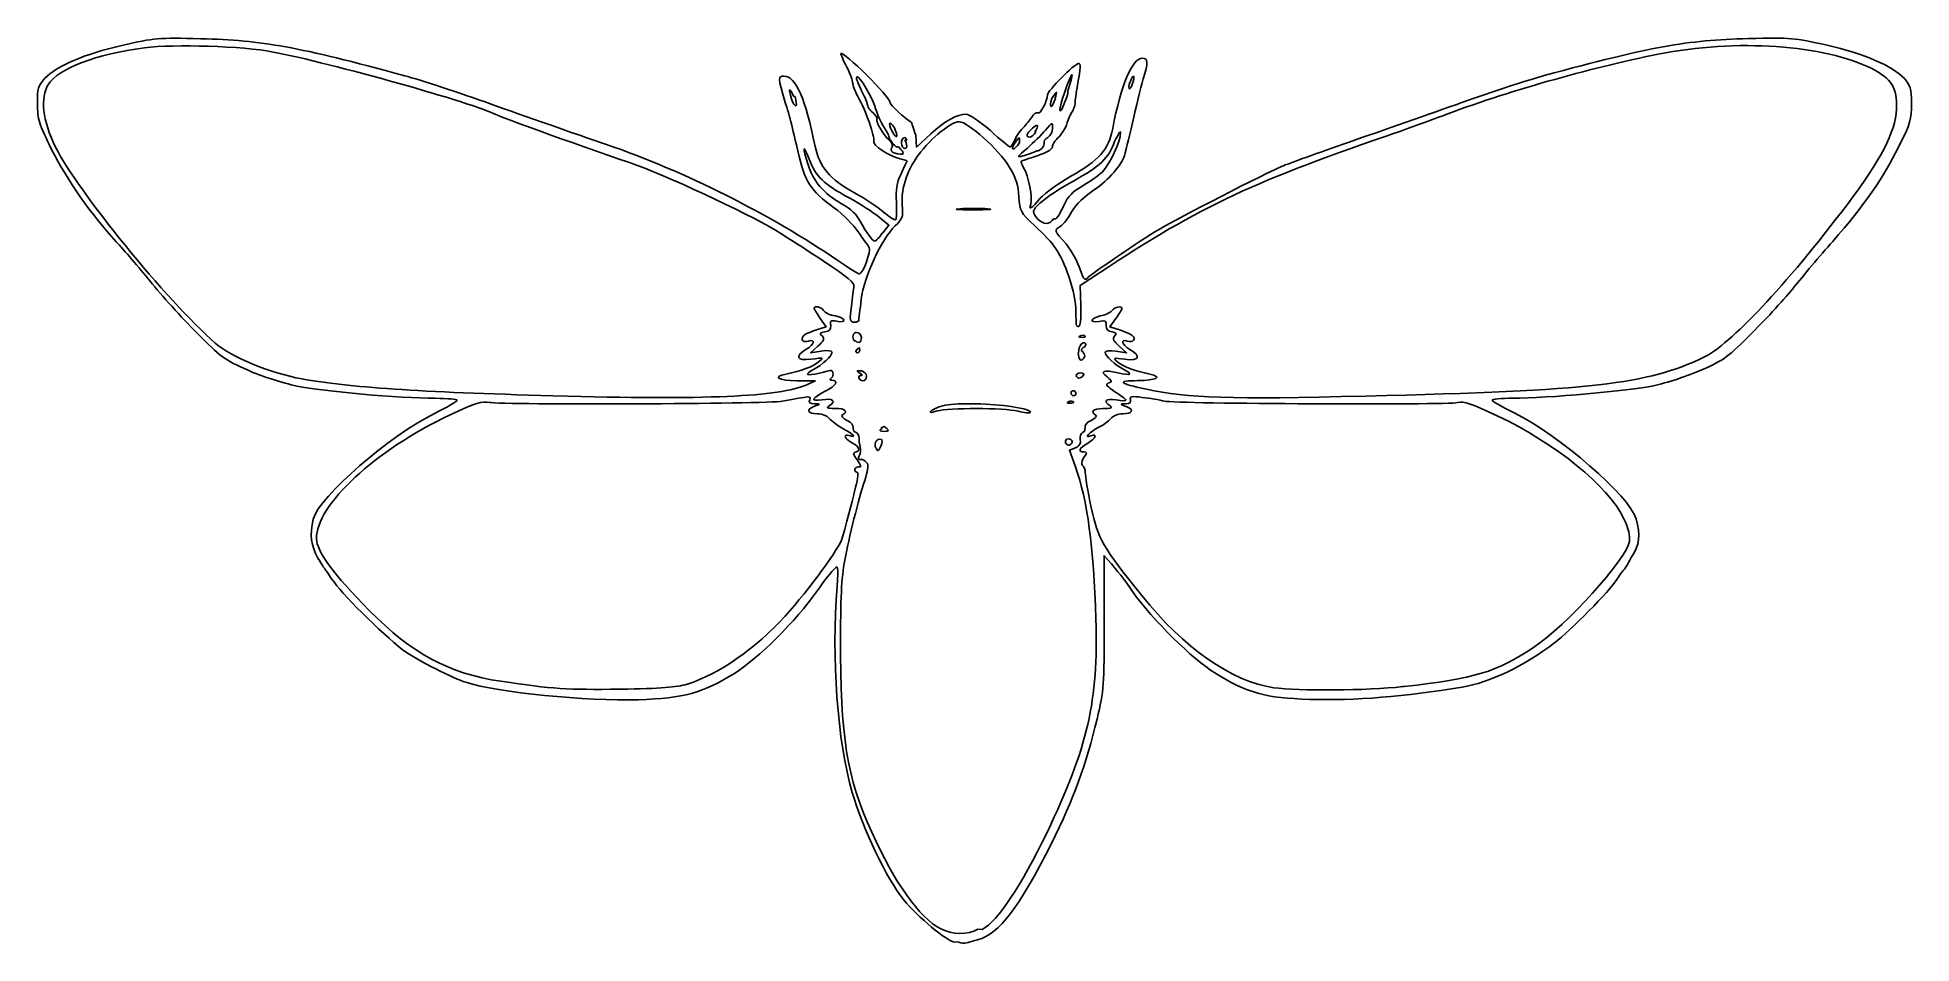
# Model space of a CAD drawing. Extents: x 0 to 4.44, y 0 to 2.15.
import ezdxf

# ---------------------------------------------------------------- set-up
doc = ezdxf.new("R2010")
doc.units = 0
doc.layers.add('Layer_1', color=7, linetype='CONTINUOUS')

msp = doc.modelspace()

# ---------------------------------------------------------------- linework, layer by layer
at = {"layer": 'Layer_1', "color": 7}
for points in [[(2.599852, 2.049175)], [(2.032186, 1.933011)], [(2.187156, 1.741083)], [(1.942441, 1.40598)], [(2.463137, 1.34597)], [(2.451118, 1.303933)]]:
    msp.add_lwpolyline(points, close=True, dxfattribs=at)
for points in [[(1.796967, 2.007081), (1.793877, 2.007081)], [(2.413842, 2.002545), (2.412765, 2.002545)], [(2.444145, 2.017456), (2.443068, 2.017569)], [(2.082784, 1.915352), (2.084513, 1.887572), (2.118246, 1.91847)], [(2.36795, 1.922523), (2.365115, 1.922523)], [(2.042079, 1.888077), (2.036126, 1.887651)], [(2.057216, 1.903687), (2.061638, 1.903525)], [(2.32903, 1.904152), (2.329228, 1.903871)], [(2.370331, 1.878694), (2.373165, 1.878864)], [(2.00469, 1.683755), (2.018863, 1.702464), (1.996186, 1.721456)], [(2.409449, 1.717318), (2.415402, 1.717062)], [(2.003216, 1.683585), (2.00469, 1.683755)], [(2.495594, 1.574296), (2.472917, 1.559555), (2.474164, 1.512075)], [(1.847424, 1.454007), (1.870101, 1.461377), (1.855928, 1.48122)], [(2.557361, 1.481107), (2.543187, 1.461264), (2.565865, 1.453894)], [(1.939635, 1.428374), (1.9368, 1.42809)], [(2.473257, 1.439806), (2.47303, 1.439996)], [(1.850258, 1.415173), (1.83325, 1.399582), (1.858762, 1.403551)], [(2.468013, 1.400027), (2.468806, 1.399744)], [(2.557361, 1.403437), (2.582872, 1.399469), (2.565865, 1.415059)], [(1.824463, 1.323971), (1.844305, 1.333042), (1.800652, 1.333535)], [(1.948054, 1.339734), (1.948791, 1.340018)], [(2.122101, 1.264792), (2.124085, 1.264531)], [(2.445676, 1.28362), (2.445449, 1.283807)], [(2.003046, 1.220651), (2.000211, 1.220651)], [(1.988674, 1.174786), (1.987058, 1.174503)], [(2.438107, 1.186692), (2.438334, 1.186408)], [(2.461578, 1.129395), (2.447405, 1.168825), (2.461578, 1.174494)], [(2.546646, 0.899443), (2.529638, 0.918719), (2.529723, 0.761226)], [(1.540743, 0.614348), (1.541792, 0.614584)], [(3.237449, 0.608384), (3.241134, 0.608631)], [(2.179361, 0.00346), (2.175846, 0.002365)], [(2.230299, 0.033428), (2.240476, 0.032781)]]:
    msp.add_lwpolyline(points, dxfattribs=at)
for points in [[(0.200409, 2.12846), (0.278362, 2.146318), (0.285732, 2.146885), (0.386929, 2.144334)], [(0.386929, 2.144334), (0.534614, 2.140366), (0.616252, 2.125626), (0.871172, 2.056545)], [(3.573099, 2.056829), (3.828217, 2.126051), (3.909657, 2.140763), (4.057342, 2.144589)], [(4.350472, 2.073394), (4.237937, 2.130229), (4.027068, 2.144459), (3.843694, 2.107552)], [(4.057342, 2.144589), (4.158822, 2.147189), (4.165909, 2.146684), (4.243861, 2.128715)], [(0.017008, 2.049657), (0.046205, 2.080073), (0.111118, 2.108051), (0.200409, 2.12846)], [(0.253786, 2.122714), (0.1404, 2.107974), (0.049124, 2.073307), (0.02588, 2.036314)], [(0.558879, 2.112793), (0.485745, 2.126966), (0.324737, 2.131785), (0.253786, 2.122714)], [(1.087115, 1.964513), (1.038076, 1.990592), (0.692022, 2.087536), (0.558879, 2.112793)], [(1.905052, 2.109071), (1.910721, 2.116725), (2.022406, 2.006797), (2.022406, 1.991802)], [(1.919225, 2.077125), (1.910721, 2.093282), (1.905052, 2.107626), (1.905052, 2.109071)], [(2.549934, 1.931254), (2.569776, 2.035796), (2.596139, 2.097959), (2.620233, 2.097959)], [(2.620233, 2.097959), (2.634406, 2.097959), (2.634406, 2.087471), (2.621991, 2.048948)], [(3.843694, 2.107552), (3.67645, 2.073905), (3.483468, 2.018771), (3.33017, 1.961001)], [(4.243861, 2.128715), (4.333153, 2.108306), (4.39835, 2.080186), (4.427263, 2.050026)], [(0, 1.989874), (0, 2.027178), (0.001219, 2.032507), (0.017008, 2.049657)], [(0.871172, 2.056545), (0.907455, 2.046624), (0.999581, 2.016407), (1.075833, 1.989251)], [(1.772957, 1.993389), (1.75595, 2.052152), (1.75595, 2.055667), (1.77035, 2.055667)], [(1.77035, 2.055667), (1.798696, 2.055667), (1.82194, 2.0011), (1.84405, 1.888961)], [(1.933398, 2.039141), (1.933398, 2.043959), (1.927729, 2.060967), (1.919225, 2.077125)], [(1.942299, 2.051069), (1.942214, 2.0471), (1.947968, 2.034061), (1.953638, 2.022297)], [(1.985102, 1.98641), (1.970929, 2.021532), (1.942866, 2.065979), (1.942299, 2.051069)], [(2.395191, 2.010993), (2.395191, 2.020347), (2.459254, 2.085289), (2.468891, 2.085657)], [(2.443068, 2.017569), (2.457241, 2.064454), (2.457241, 2.074999), (2.44131, 2.032876)], [(2.468891, 2.085657), (2.474561, 2.085907), (2.474561, 2.075736), (2.466312, 2.03486)], [(2.594183, 2.049175), (2.592425, 2.044356), (2.588513, 2.036136), (2.588513, 2.031317)], [(2.599852, 2.049175), (2.599852, 2.057112), (2.5992, 2.057112), (2.594183, 2.049175)], [(2.594183, 2.031317), (2.595912, 2.036136), (2.599852, 2.044356), (2.599852, 2.049175)], [(2.621991, 2.048948), (2.616321, 2.027972), (2.604983, 1.981002), (2.596479, 1.944577)], [(3.377509, 1.992737), (3.448375, 2.018249), (3.536532, 2.046936), (3.573099, 2.056829)], [(4.408583, 1.977498), (4.41034, 2.028749), (4.397244, 2.048846), (4.350472, 2.073394)], [(4.427263, 2.050026), (4.441436, 2.032734), (4.444271, 2.027348), (4.444271, 1.990753)], [(0.02588, 2.036314), (0.006038, 2.00434), (0.011707, 1.950992), (0.042888, 1.887382)], [(1.793877, 2.007081), (1.782539, 2.030892), (1.779704, 2.026923), (1.788208, 2.001695)], [(1.788208, 2.001695), (1.790816, 1.990923), (1.796712, 1.983837), (1.799546, 1.985537)], [(1.799546, 1.985537), (1.800765, 1.987241), (1.799235, 1.996876), (1.796967, 2.007081)], [(1.944737, 2.008583), (1.939068, 2.020489), (1.933398, 2.034378), (1.933398, 2.039141)], [(1.983288, 1.902596), (1.985868, 1.911383), (1.96628, 1.971393), (1.944737, 2.008583)], [(1.953638, 2.022297), (1.959307, 2.010392), (1.967811, 1.995935), (1.967811, 1.989954)], [(2.372513, 1.968501), (2.378183, 1.964533), (2.395191, 1.995997), (2.395191, 2.010993)], [(2.411008, 2.010482), (2.405339, 2.004246), (2.402504, 1.995459), (2.402504, 1.990923)], [(2.402504, 1.990923), (2.402504, 1.977317), (2.405112, 1.982136), (2.413842, 2.002545)], [(2.412765, 2.002545), (2.418435, 2.020404), (2.418435, 2.02097), (2.411008, 2.010482)], [(2.44131, 2.032876), (2.424302, 1.983667), (2.421468, 1.970485), (2.427137, 1.974)], [(2.427137, 1.974), (2.428866, 1.975744), (2.438476, 1.99526), (2.444145, 2.017456)], [(2.466312, 2.03486), (2.463704, 2.015018), (2.460642, 1.996706), (2.460642, 1.994013)], [(2.588513, 2.031317), (2.588513, 2.02338), (2.589165, 2.02338), (2.594183, 2.031317)], [(0.034299, 1.880485), (0.002835, 1.943641), (0, 1.952117), (0, 1.989874)], [(1.075833, 1.989251), (1.152085, 1.962038), (1.275109, 1.919037), (1.349376, 1.893581)], [(1.403773, 1.850617), (1.262608, 1.899373), (1.098822, 1.958333), (1.087115, 1.964513)], [(1.803005, 1.878643), (1.794501, 1.914785), (1.783162, 1.966404), (1.772957, 1.993389)], [(1.967811, 1.989954), (1.967811, 1.984001), (1.97348, 1.974363), (1.981984, 1.96841)], [(1.981984, 1.96841), (1.987654, 1.962741), (1.993323, 1.955371), (1.990488, 1.95282)], [(2.00778, 1.93414), (2.00211, 1.942927), (1.990772, 1.966455), (1.985102, 1.98641)], [(2.022406, 1.991802), (2.022406, 1.986983), (2.055855, 1.956652), (2.071446, 1.946901)], [(2.118246, 1.91847), (2.152545, 1.949764), (2.180891, 1.965553), (2.202718, 1.965553)], [(2.202718, 1.965553), (2.208387, 1.965553), (2.23475, 1.947978), (2.259694, 1.926463)], [(2.338498, 1.934202), (2.344167, 1.939871), (2.352671, 1.950926), (2.35834, 1.958013)], [(2.35834, 1.958013), (2.36092, 1.965667), (2.369679, 1.969918), (2.372513, 1.968501)], [(2.454973, 1.973604), (2.449304, 1.9651), (2.443635, 1.95121), (2.4408, 1.942593)], [(2.460642, 1.994013), (2.461833, 1.991178), (2.459424, 1.982107), (2.454973, 1.973604)], [(3.110768, 1.899421), (3.186454, 1.9255), (3.306359, 1.967339), (3.377509, 1.992737)], [(3.33017, 1.961001), (3.290485, 1.945977), (3.232375, 1.924944), (3.200627, 1.914201)], [(4.291512, 1.750868), (4.371732, 1.856686), (4.405748, 1.922251), (4.408583, 1.977498)], [(4.444271, 1.990753), (4.444271, 1.954328), (4.442513, 1.944095), (4.413373, 1.887374)], [(1.990488, 1.95282), (1.98788, 1.947151), (2.004661, 1.918804), (2.019402, 1.904518)], [(2.019118, 1.912313), (2.019118, 1.915431), (2.013449, 1.925352), (2.00778, 1.93414)], [(2.036126, 1.887651), (2.024787, 1.89814), (2.019118, 1.908911), (2.019118, 1.912313)], [(2.020847, 1.942082), (2.020535, 1.931594), (2.03502, 1.909002), (2.037855, 1.912885)], [(2.032186, 1.933011), (2.026517, 1.942366), (2.020847, 1.946618), (2.020847, 1.942082)], [(2.037855, 1.912885), (2.039046, 1.914586), (2.036636, 1.923657), (2.032186, 1.933011)], [(2.061638, 1.903525), (2.059058, 1.912029), (2.055968, 1.912313), (2.050299, 1.905104)], [(2.071446, 1.946901), (2.074054, 1.944804), (2.077115, 1.930744), (2.082784, 1.915352)], [(2.18588, 1.947505), (2.166038, 1.947505), (2.120117, 1.909747), (2.088935, 1.868305)], [(2.304652, 1.840299), (2.27914, 1.881713), (2.206573, 1.947505), (2.18588, 1.947505)], [(2.259694, 1.926463), (2.282372, 1.90492), (2.305616, 1.887374), (2.307317, 1.887374)], [(2.318655, 1.905515), (2.321235, 1.915437), (2.332828, 1.928476), (2.338498, 1.934202)], [(2.329228, 1.903871), (2.329228, 1.911525), (2.328009, 1.910958), (2.320724, 1.901601)], [(2.359446, 1.931878), (2.345272, 1.920256), (2.342438, 1.910901), (2.353776, 1.910901)], [(2.390173, 1.92762), (2.381669, 1.916848), (2.361827, 1.897799), (2.347937, 1.885214)], [(2.353776, 1.910901), (2.355534, 1.910901), (2.36228, 1.916287), (2.36795, 1.922523)], [(2.365115, 1.922523), (2.376454, 1.940381), (2.370784, 1.943783), (2.359446, 1.931878)], [(2.407181, 1.931872), (2.407181, 1.946896), (2.407124, 1.946896), (2.390173, 1.92762)], [(2.395842, 1.910329), (2.401512, 1.91373), (2.407181, 1.923084), (2.407181, 1.931872)], [(2.423792, 1.912205), (2.412454, 1.903985), (2.406784, 1.89293), (2.406784, 1.887827)], [(2.4408, 1.942593), (2.440091, 1.934089), (2.429461, 1.920482), (2.423792, 1.912205)], [(2.450721, 1.818095), (2.516768, 1.8552), (2.540296, 1.881789), (2.549934, 1.931254)], [(3.200627, 1.914201), (2.868406, 1.800305), (2.746375, 1.741457), (2.495594, 1.574296)], [(2.525386, 1.828861), (2.542394, 1.846436), (2.569323, 1.900521), (2.568472, 1.921866)], [(2.568472, 1.921866), (2.568302, 1.927535), (2.562803, 1.917897), (2.554299, 1.900606)], [(2.596479, 1.944577), (2.587975, 1.908208), (2.579471, 1.871273), (2.576636, 1.862514)], [(0.186803, 1.663096), (0.128409, 1.726026), (0.068882, 1.810867), (0.034299, 1.880485)], [(0.042888, 1.887382), (0.093061, 1.785448), (0.307928, 1.521897), (0.421597, 1.422843)], [(1.349376, 1.893581), (1.533345, 1.830567), (1.73897, 1.727585), (1.898249, 1.618422)], [(1.890028, 1.742863), (1.831918, 1.785213), (1.82058, 1.803128), (1.803005, 1.878643)], [(1.830076, 1.858455), (1.815902, 1.896184), (1.813068, 1.889352), (1.827468, 1.845699)], [(1.84405, 1.888961), (1.855389, 1.840347), (1.877499, 1.812), (1.93731, 1.779147)], [(2.04565, 1.859764), (2.020139, 1.86515), (1.979036, 1.892249), (1.983288, 1.902596)], [(2.019402, 1.904518), (2.025071, 1.899132), (2.03074, 1.890344), (2.025071, 1.885525)], [(2.025071, 1.885525), (2.023313, 1.879856), (2.025553, 1.875037), (2.03074, 1.87362)], [(2.03074, 1.87362), (2.056252, 1.8671), (2.059087, 1.870218), (2.042079, 1.888077)], [(2.088935, 1.868305), (2.060022, 1.829952), (2.046132, 1.782642), (2.051235, 1.742475)], [(2.050299, 1.905104), (2.04772, 1.899719), (2.048542, 1.893199), (2.051546, 1.888096)], [(2.051546, 1.888096), (2.06005, 1.877892), (2.06572, 1.888284), (2.057216, 1.903687)], [(2.307317, 1.887374), (2.308535, 1.887374), (2.312986, 1.895594), (2.318655, 1.905515)], [(2.320724, 1.901601), (2.309386, 1.886294), (2.309386, 1.877506), (2.320526, 1.887144)], [(2.320526, 1.887144), (2.326195, 1.891396), (2.32903, 1.89905), (2.32903, 1.904152)], [(2.347937, 1.885214), (2.322425, 1.863954), (2.322425, 1.862536), (2.336598, 1.866505)], [(2.370784, 1.866851), (2.350942, 1.860615), (2.333934, 1.854662), (2.3328, 1.853811)], [(2.336598, 1.866505), (2.347937, 1.868948), (2.36211, 1.874442), (2.370331, 1.878694)], [(2.406784, 1.887827), (2.406784, 1.881591), (2.392611, 1.874504), (2.370784, 1.866851)], [(2.373165, 1.878864), (2.384504, 1.883683), (2.387339, 1.890203), (2.387339, 1.895588)], [(2.387339, 1.895588), (2.385609, 1.900407), (2.389096, 1.906927), (2.395842, 1.910329)], [(2.554299, 1.900606), (2.540126, 1.859787), (2.520567, 1.84241), (2.45537, 1.806099)], [(2.951461, 1.841991), (2.965635, 1.847377), (3.035083, 1.873484), (3.110768, 1.899421)], [(4.413373, 1.887374), (4.377373, 1.8139), (4.333153, 1.750489), (4.257468, 1.663975)], [(1.749912, 1.690261), (1.677912, 1.733574), (1.488841, 1.821221), (1.403773, 1.850617)], [(1.827468, 1.845699), (1.838806, 1.807034), (1.864885, 1.776873), (1.907121, 1.753147)], [(1.924753, 1.767094), (1.864375, 1.799522), (1.84595, 1.817636), (1.830076, 1.858455)], [(2.037146, 1.757008), (2.035389, 1.787424), (2.036665, 1.800945), (2.048485, 1.824019)], [(2.062658, 1.854378), (2.062658, 1.855169), (2.054154, 1.857496), (2.04565, 1.859764)], [(2.048485, 1.824019), (2.054154, 1.839893), (2.062658, 1.853556), (2.062658, 1.854378)], [(2.327329, 1.769518), (2.325543, 1.79673), (2.32166, 1.813058), (2.304652, 1.840299)], [(2.3328, 1.853811), (2.331581, 1.85295), (2.334529, 1.845874), (2.338469, 1.838221)], [(2.338469, 1.838221), (2.349808, 1.820646), (2.361146, 1.764548), (2.355477, 1.752189)], [(2.47663, 1.793853), (2.490803, 1.802924), (2.514331, 1.818514), (2.525386, 1.828861)], [(2.576636, 1.862514), (2.565298, 1.838703), (2.53525, 1.804545), (2.500384, 1.78235)], [(2.64977, 1.686284), (2.688321, 1.710378), (2.868605, 1.803355), (2.951461, 1.841991)], [(1.93731, 1.779147), (1.962822, 1.765257), (1.993153, 1.744621), (2.006476, 1.732999)], [(2.45537, 1.806099), (2.400378, 1.775399), (2.362394, 1.746231), (2.362394, 1.734977)], [(2.378154, 1.766079), (2.389493, 1.778835), (2.422375, 1.802136), (2.450721, 1.818095)], [(2.435244, 1.752467), (2.443748, 1.769475), (2.455087, 1.782571), (2.47663, 1.793853)], [(2.500384, 1.78235), (2.483376, 1.770161), (2.463534, 1.752133), (2.453329, 1.734983)], [(1.946438, 1.68617), (1.935099, 1.702328), (1.910438, 1.727981), (1.890028, 1.742863)], [(1.907121, 1.753147), (1.929798, 1.740108), (1.942838, 1.727919), (1.951625, 1.710146)], [(1.996186, 1.721456), (1.982013, 1.732228), (1.951965, 1.752496), (1.924753, 1.767094)], [(2.051235, 1.742475), (2.052992, 1.722916), (2.051603, 1.71753), (2.034227, 1.700862)], [(2.035389, 1.715424), (2.037146, 1.717167), (2.037997, 1.735833), (2.037146, 1.757008)], [(2.21862, 1.738813), (2.182054, 1.738827), (2.168164, 1.739822), (2.187156, 1.741083)], [(2.187156, 1.741106), (2.204164, 1.742325), (2.235912, 1.742325), (2.253487, 1.741083)], [(2.253487, 1.741083), (2.270494, 1.73987), (2.254677, 1.738813), (2.21862, 1.738813)], [(2.36503, 1.701004), (2.330731, 1.733121), (2.329597, 1.735303), (2.327329, 1.769518)], [(2.355477, 1.752189), (2.349808, 1.736882), (2.357235, 1.741418), (2.378154, 1.766079)], [(2.362394, 1.734977), (2.362394, 1.724489), (2.379402, 1.706546), (2.392441, 1.706546)], [(2.415402, 1.717062), (2.421071, 1.722732), (2.429575, 1.738889), (2.435244, 1.752467)], [(2.453329, 1.734983), (2.444825, 1.719959), (2.433487, 1.703604), (2.424983, 1.698841)], [(3.950022, 1.388272), (4.013518, 1.418319), (4.145329, 1.558294), (4.291512, 1.750868)], [(1.863014, 1.617836), (1.820778, 1.645615), (1.770038, 1.678327), (1.749912, 1.690261)], [(1.951625, 1.710146), (1.965798, 1.684351), (1.980255, 1.663998), (1.986208, 1.664593)], [(2.034227, 1.700862), (2.001912, 1.669568), (1.959959, 1.579426), (1.953156, 1.526447)], [(2.006476, 1.732999), (2.020649, 1.721377), (2.031987, 1.71344), (2.035389, 1.715424)], [(2.445817, 1.58039), (2.425975, 1.637593), (2.412085, 1.656784), (2.36503, 1.701004)], [(2.392441, 1.706546), (2.39811, 1.706546), (2.406614, 1.711365), (2.409449, 1.717318)], [(2.424983, 1.698841), (2.410809, 1.690337), (2.410809, 1.68977), (2.439156, 1.657966)], [(0.267024, 1.56927), (0.241512, 1.60167), (0.204945, 1.643878), (0.186803, 1.663096)], [(1.97195, 1.649433), (1.97022, 1.653402), (1.957776, 1.669843), (1.946438, 1.68617)], [(1.949272, 1.586533), (1.957776, 1.586578), (1.977619, 1.641922), (1.97195, 1.649433)], [(1.986208, 1.664593), (1.987965, 1.66478), (1.997546, 1.673381), (2.003216, 1.683585)], [(2.439156, 1.657966), (2.453329, 1.640391), (2.467786, 1.613037), (2.472888, 1.597531)], [(2.492731, 1.579956), (2.504069, 1.589311), (2.593361, 1.651021), (2.64977, 1.686284)], [(4.257468, 1.663975), (4.22742, 1.629789), (4.186318, 1.581119), (4.165909, 1.555777)], [(1.936148, 1.557344), (1.937905, 1.565281), (1.921975, 1.578604), (1.863014, 1.617836)], [(1.898249, 1.618422), (1.923761, 1.601131), (1.947005, 1.586504), (1.949272, 1.586533)], [(0.377291, 1.447635), (0.342992, 1.482133), (0.293669, 1.53687), (0.267024, 1.56927)], [(1.930479, 1.509921), (1.931698, 1.530614), (1.936148, 1.55193), (1.936148, 1.557344)], [(2.462825, 1.495719), (2.462825, 1.520947), (2.457156, 1.546913), (2.445817, 1.58039)], [(2.472888, 1.597531), (2.481392, 1.570602), (2.484227, 1.569752), (2.492731, 1.579956)], [(4.165909, 1.555777), (4.146066, 1.530548), (4.100995, 1.481707), (4.066979, 1.447522)], [(1.841754, 1.504747), (1.841754, 1.512118), (1.858762, 1.508716), (1.864431, 1.499929)], [(1.953156, 1.526447), (1.951398, 1.501785), (1.947487, 1.479278), (1.947487, 1.47684)], [(2.474164, 1.512075), (2.474844, 1.47857), (2.473427, 1.463773), (2.468494, 1.46193)], [(2.548857, 1.499815), (2.554526, 1.508603), (2.571534, 1.512004), (2.571534, 1.504634)], [(1.855928, 1.48122), (1.850258, 1.492275), (1.841754, 1.50248), (1.841754, 1.504747)], [(1.864431, 1.499929), (1.867039, 1.49511), (1.878605, 1.489157), (1.892778, 1.487173)], [(1.895613, 1.474417), (1.881439, 1.477251), (1.878605, 1.475999), (1.881439, 1.464496)], [(1.892778, 1.487173), (1.904117, 1.485078), (1.91262, 1.48037), (1.91262, 1.477251)], [(1.91262, 1.477251), (1.91262, 1.47385), (1.906951, 1.472433), (1.895613, 1.474417)], [(1.936148, 1.472305), (1.927644, 1.472305), (1.924809, 1.477691), (1.930479, 1.509921)], [(1.947487, 1.47684), (1.947373, 1.474241), (1.944879, 1.472305), (1.936148, 1.472305)], [(2.468494, 1.46193), (2.462825, 1.460008), (2.462825, 1.4693), (2.462825, 1.495719)], [(2.500668, 1.477138), (2.500668, 1.48054), (2.512006, 1.485075), (2.52051, 1.487059)], [(2.517676, 1.474303), (2.506337, 1.472381), (2.500668, 1.473513), (2.500668, 1.477138)], [(2.534683, 1.464382), (2.53508, 1.475721), (2.532926, 1.477138), (2.517676, 1.474303)], [(2.52051, 1.487059), (2.531849, 1.489157), (2.543187, 1.494996), (2.548857, 1.499815)], [(2.571534, 1.504634), (2.571534, 1.502536), (2.565865, 1.491878), (2.557361, 1.481107)], [(0.497764, 1.358996), (0.444189, 1.382807), (0.434551, 1.389808), (0.377291, 1.447635)], [(0.421597, 1.422843), (0.460148, 1.389253), (0.55114, 1.351722), (0.627392, 1.337889)], [(1.828715, 1.427362), (1.814542, 1.422826), (1.808872, 1.432181), (1.817376, 1.440968)], [(1.817376, 1.440968), (1.819956, 1.444086), (1.834384, 1.450039), (1.847424, 1.454007)], [(1.823046, 1.408086), (1.842888, 1.419992), (1.845723, 1.433031), (1.828715, 1.427362)], [(1.861597, 1.438984), (1.867266, 1.432181), (1.864176, 1.427362), (1.850258, 1.415173)], [(1.867266, 1.449472), (1.855928, 1.447893), (1.853093, 1.44607), (1.861597, 1.438984)], [(1.881439, 1.464496), (1.881751, 1.455141), (1.878831, 1.450606), (1.867266, 1.449472)], [(1.9368, 1.42809), (1.931131, 1.43546), (1.934192, 1.448216), (1.942469, 1.448216)], [(1.953808, 1.436311), (1.953808, 1.424405), (1.948139, 1.42072), (1.939635, 1.428374)], [(1.942469, 1.448216), (1.948139, 1.448216), (1.953808, 1.44283), (1.953808, 1.436311)], [(2.475865, 1.436404), (2.470195, 1.436685), (2.467361, 1.438105), (2.473257, 1.439806)], [(2.468806, 1.399744), (2.468806, 1.417035), (2.480145, 1.429054), (2.485814, 1.421287)], [(2.47303, 1.439996), (2.475638, 1.441696), (2.484368, 1.441575), (2.484368, 1.439522)], [(2.484368, 1.439522), (2.486098, 1.43743), (2.48315, 1.436121), (2.475865, 1.436404)], [(2.548857, 1.449359), (2.537518, 1.450696), (2.534683, 1.455028), (2.534683, 1.464382)], [(2.554526, 1.43887), (2.560195, 1.445673), (2.557134, 1.447658), (2.548857, 1.449359)], [(2.565865, 1.415059), (2.551691, 1.427248), (2.548857, 1.432351), (2.554526, 1.43887)], [(2.565865, 1.453894), (2.580038, 1.449925), (2.591376, 1.443973), (2.595912, 1.440855)], [(2.584573, 1.427248), (2.567565, 1.432918), (2.5704, 1.419878), (2.590242, 1.407973)], [(2.595912, 1.440855), (2.60725, 1.432634), (2.597641, 1.42328), (2.584573, 1.427248)], [(4.066979, 1.447522), (4.010003, 1.390205), (4.000649, 1.383289), (3.94679, 1.359307)], [(1.834384, 1.384559), (1.800085, 1.380023), (1.794983, 1.391362), (1.823046, 1.408086)], [(1.851392, 1.377472), (1.865565, 1.388527), (1.865565, 1.388527), (1.834384, 1.384559)], [(1.884274, 1.400951), (1.884274, 1.392447), (1.861597, 1.371187), (1.840054, 1.360132)], [(1.858762, 1.403551), (1.872935, 1.406153), (1.884274, 1.405132), (1.884274, 1.400951)], [(1.944198, 1.400027), (1.941619, 1.400027), (1.938529, 1.402862), (1.942441, 1.40598)], [(1.942469, 1.40598), (1.944227, 1.409381), (1.948139, 1.411933), (1.948139, 1.411933)], [(1.949868, 1.40598), (1.949868, 1.402578), (1.948139, 1.400027), (1.944198, 1.400027)], [(1.948139, 1.411933), (1.949329, 1.411933), (1.949868, 1.409098), (1.949868, 1.40598)], [(2.482186, 1.388972), (2.476517, 1.376783), (2.468013, 1.382169), (2.468013, 1.400027)], [(2.480145, 1.411933), (2.474476, 1.407114), (2.474476, 1.405413), (2.479578, 1.400878)], [(2.479578, 1.400878), (2.482186, 1.398043), (2.485247, 1.392657), (2.482186, 1.388972)], [(2.485814, 1.421287), (2.487572, 1.419016), (2.485757, 1.414767), (2.480145, 1.411933)], [(2.531849, 1.400835), (2.531849, 1.404804), (2.543187, 1.405654), (2.557361, 1.403437)], [(2.576069, 1.360016), (2.556227, 1.371071), (2.531849, 1.392359), (2.531849, 1.400835)], [(2.578904, 1.384445), (2.550557, 1.388414), (2.550557, 1.387847), (2.561896, 1.377359)], [(2.590242, 1.407973), (2.618872, 1.390965), (2.61292, 1.379626), (2.578904, 1.384445)], [(3.15, 1.297138), (3.688328, 1.310177), (3.816028, 1.324918), (3.950022, 1.388272)], [(0.615118, 1.320983), (0.581102, 1.32807), (0.531496, 1.344227), (0.497764, 1.358996)], [(0.627392, 1.337889), (0.738227, 1.317763), (0.902636, 1.306764), (1.222951, 1.297892)], [(1.800652, 1.333535), (1.756998, 1.334031), (1.742258, 1.342606), (1.77514, 1.349125)], [(1.77514, 1.349125), (1.81114, 1.356779), (1.839203, 1.366984), (1.851392, 1.377472)], [(1.840054, 1.360132), (1.817376, 1.348227), (1.823046, 1.343691), (1.854227, 1.351628)], [(1.854227, 1.351628), (1.8684, 1.35503), (1.879739, 1.357865), (1.882573, 1.358148)], [(1.883424, 1.334621), (1.900431, 1.333929), (1.894762, 1.321865), (1.86925, 1.309392)], [(1.880844, 1.338022), (1.878236, 1.336321), (1.879058, 1.334904), (1.883424, 1.334621)], [(1.882573, 1.358148), (1.888242, 1.358202), (1.888242, 1.341424), (1.880844, 1.338022)], [(1.95018, 1.35164), (1.941676, 1.356459), (1.941676, 1.357309), (1.950888, 1.357309)], [(1.948791, 1.340018), (1.947061, 1.343419), (1.948649, 1.34597), (1.951398, 1.34597)], [(1.965061, 1.349089), (1.970731, 1.335199), (1.953723, 1.326978), (1.948054, 1.339734)], [(1.951398, 1.34597), (1.957068, 1.346036), (1.957068, 1.347674), (1.95018, 1.35164)], [(1.950888, 1.357309), (1.956557, 1.357357), (1.962227, 1.353907), (1.965061, 1.349089)], [(2.463137, 1.34597), (2.463137, 1.349372), (2.465745, 1.351923), (2.474476, 1.351923)], [(2.468806, 1.340018), (2.467049, 1.340018), (2.463137, 1.342852), (2.463137, 1.34597)], [(2.480145, 1.34597), (2.478387, 1.342569), (2.474476, 1.340018), (2.468806, 1.340018)], [(2.474476, 1.351923), (2.480145, 1.351923), (2.482979, 1.349089), (2.480145, 1.34597)], [(2.536384, 1.342441), (2.519376, 1.356615), (2.52788, 1.359733), (2.561896, 1.352363)], [(2.538113, 1.327418), (2.549452, 1.330819), (2.549452, 1.332237), (2.536384, 1.342441)], [(2.609802, 1.333705), (2.557928, 1.333492), (2.564164, 1.327185), (2.629644, 1.313296)], [(2.561896, 1.377359), (2.576069, 1.36687), (2.601865, 1.356666), (2.638148, 1.349012)], [(2.561896, 1.352363), (2.593644, 1.345276), (2.598463, 1.347827), (2.576069, 1.360016)], [(2.638148, 1.349012), (2.669896, 1.342492), (2.652321, 1.333988), (2.609802, 1.333705)], [(3.94679, 1.359307), (3.914476, 1.345134), (3.863168, 1.328041), (3.832554, 1.321663)], [(0.943257, 1.291843), (0.85765, 1.292067), (0.678501, 1.308), (0.615118, 1.320983)], [(0.995414, 1.287024), (0.995669, 1.289623), (0.972737, 1.291559), (0.943257, 1.291843)], [(1.222951, 1.297892), (1.587288, 1.287687), (1.758472, 1.29529), (1.824463, 1.323971)], [(1.831436, 1.288436), (1.834016, 1.29779), (1.833165, 1.29779), (1.766523, 1.285034)], [(1.86925, 1.309392), (1.834951, 1.290967), (1.8324, 1.28388), (1.860746, 1.288416)], [(1.860746, 1.288416), (1.886258, 1.292384), (1.894762, 1.285581), (1.877754, 1.274243)], [(2.451118, 1.303933), (2.451118, 1.307334), (2.452847, 1.309885), (2.456787, 1.309885)], [(2.456787, 1.29798), (2.454179, 1.29798), (2.451118, 1.300815), (2.451118, 1.303933)], [(2.456787, 1.309885), (2.459395, 1.309885), (2.462457, 1.307051), (2.462457, 1.303933)], [(2.462457, 1.303933), (2.462457, 1.300531), (2.460699, 1.29798), (2.456787, 1.29798)], [(2.543783, 1.273707), (2.526775, 1.284762), (2.532444, 1.291565), (2.557956, 1.28788)], [(2.555121, 1.307575), (2.535279, 1.320615), (2.532444, 1.3243), (2.538113, 1.327418)], [(2.580633, 1.287733), (2.580633, 1.289827), (2.569294, 1.298788), (2.555121, 1.307575)], [(2.620063, 1.29419), (2.594551, 1.297308), (2.589165, 1.296636), (2.591717, 1.288804)], [(2.672787, 1.285119), (2.661449, 1.287954), (2.637354, 1.292206), (2.620063, 1.29419)], [(2.629644, 1.313296), (2.729424, 1.292319), (2.827219, 1.289201), (3.15, 1.297138)], [(3.498576, 1.292155), (3.47023, 1.292132), (3.449253, 1.29006), (3.449537, 1.287619)], [(3.832554, 1.321663), (3.77331, 1.309191), (3.580838, 1.29224), (3.498576, 1.292155)], [(0.653896, 1.00577), (0.668069, 1.058778), (0.836164, 1.204309), (0.942973, 1.256835)], [(0.97835, 1.252577), (0.801468, 1.169466), (0.660501, 1.038902), (0.661606, 0.959126)], [(0.942973, 1.256835), (0.971603, 1.271008), (0.995131, 1.284615), (0.995414, 1.287024)], [(1.071609, 1.282199), (1.054602, 1.285601), (1.039861, 1.281409), (0.97835, 1.252577)], [(1.766523, 1.285034), (1.73109, 1.278514), (1.102791, 1.275963), (1.071609, 1.282199)], [(1.849521, 1.25527), (1.826844, 1.25527), (1.821175, 1.264625), (1.841017, 1.272562)], [(1.842775, 1.279081), (1.831436, 1.27941), (1.828602, 1.282199), (1.831436, 1.288436)], [(1.841017, 1.272562), (1.858025, 1.278231), (1.858025, 1.278514), (1.842775, 1.279081)], [(1.877868, 1.244215), (1.872198, 1.250168), (1.86086, 1.25527), (1.849521, 1.25527)], [(1.877754, 1.274243), (1.86925, 1.269424), (1.872085, 1.268006), (1.891928, 1.268006)], [(1.891928, 1.268006), (1.914605, 1.267836), (1.924809, 1.26092), (1.908935, 1.252416)], [(1.908935, 1.252416), (1.906328, 1.249581), (1.908198, 1.245046), (1.920274, 1.23966)], [(2.133439, 1.261957), (2.116431, 1.256571), (2.113597, 1.257138), (2.122101, 1.264792)], [(2.124085, 1.264531), (2.141093, 1.277287), (2.179928, 1.281256), (2.249376, 1.278137)], [(2.325345, 1.261413), (2.291613, 1.26935), (2.160935, 1.269633), (2.133439, 1.261957)], [(2.249376, 1.278137), (2.305786, 1.275303), (2.361345, 1.264815), (2.354542, 1.258011)], [(2.354542, 1.258011), (2.353323, 1.256433), (2.340368, 1.257969), (2.325345, 1.261413)], [(2.448283, 1.280218), (2.442614, 1.280502), (2.439779, 1.281922), (2.445676, 1.28362)], [(2.445449, 1.283807), (2.448057, 1.285507), (2.456787, 1.285388), (2.456787, 1.283336)], [(2.456787, 1.283336), (2.458545, 1.281239), (2.455568, 1.279935), (2.448283, 1.280218)], [(2.509767, 1.25188), (2.495594, 1.260667), (2.504098, 1.267471), (2.526775, 1.267471)], [(2.498428, 1.239124), (2.509767, 1.24451), (2.512602, 1.249329), (2.509767, 1.25188)], [(2.526775, 1.267471), (2.546617, 1.267618), (2.549452, 1.268811), (2.543783, 1.273707)], [(2.573631, 1.255072), (2.562293, 1.255072), (2.550954, 1.250253), (2.545285, 1.243733)], [(2.557956, 1.28788), (2.572129, 1.285785), (2.580633, 1.28561), (2.580633, 1.287733)], [(2.580378, 1.278883), (2.566205, 1.278441), (2.566205, 1.278098), (2.582135, 1.272363)], [(2.582135, 1.272363), (2.601978, 1.264993), (2.596309, 1.255072), (2.573631, 1.255072)], [(2.591717, 1.288804), (2.593474, 1.282001), (2.591263, 1.27945), (2.580378, 1.278883)], [(3.367956, 1.281718), (3.342444, 1.275765), (2.698299, 1.278883), (2.672787, 1.285119)], [(3.462916, 1.249913), (3.399987, 1.279677), (3.383263, 1.285233), (3.367956, 1.281718)], [(3.449537, 1.287619), (3.449792, 1.28502), (3.472214, 1.271462), (3.501978, 1.25743)], [(3.761178, 1.008118), (3.725745, 1.083236), (3.599887, 1.185198), (3.462916, 1.249913)], [(3.501978, 1.25743), (3.608561, 1.204904), (3.776372, 1.059374), (3.791112, 1.006366)], [(1.911033, 1.219837), (1.89686, 1.227491), (1.882687, 1.238262), (1.877868, 1.244215)], [(1.927814, 1.188656), (1.913641, 1.196593), (1.910806, 1.209066), (1.925206, 1.203396)], [(1.925206, 1.203396), (1.942214, 1.19716), (1.936545, 1.206231), (1.911033, 1.219837)], [(1.920274, 1.23966), (1.931613, 1.234841), (1.934447, 1.227754), (1.934447, 1.222936)], [(1.934447, 1.222936), (1.933228, 1.2184), (1.935184, 1.213581), (1.940117, 1.211597)], [(1.940117, 1.211597), (1.945786, 1.209678), (1.94862, 1.203376), (1.94862, 1.197424)], [(2.008715, 1.213281), (1.997376, 1.213281), (1.994542, 1.214862), (2.003046, 1.220651)], [(2.000211, 1.220651), (2.00588, 1.226037), (2.008715, 1.226037), (2.014384, 1.220651)], [(2.014384, 1.220651), (2.020054, 1.215265), (2.016992, 1.213281), (2.008715, 1.213281)], [(2.472917, 1.19377), (2.471698, 1.201707), (2.474674, 1.208793), (2.478586, 1.211061)], [(2.478586, 1.211061), (2.484255, 1.212804), (2.484255, 1.218148), (2.484255, 1.2224)], [(2.515238, 1.222757), (2.495395, 1.211985), (2.479805, 1.196111), (2.49823, 1.202631)], [(2.484255, 1.2224), (2.483065, 1.227219), (2.486863, 1.234022), (2.498428, 1.239124)], [(2.49823, 1.202631), (2.515238, 1.209151), (2.509568, 1.196111), (2.489726, 1.185056)], [(2.545285, 1.243733), (2.539616, 1.237497), (2.528277, 1.228143), (2.515238, 1.222757)], [(1.941987, 1.165129), (1.953326, 1.169097), (1.947657, 1.179302), (1.927814, 1.188656)], [(1.944595, 1.14557), (1.933257, 1.159743), (1.933257, 1.162294), (1.941987, 1.165129)], [(1.949471, 1.156888), (1.943802, 1.148951), (1.946891, 1.14555), (1.95514, 1.146967)], [(1.94862, 1.197424), (1.947912, 1.191754), (1.949357, 1.182117), (1.951228, 1.176447)], [(1.951228, 1.176447), (1.952986, 1.170211), (1.952447, 1.162274), (1.949471, 1.156888)], [(1.987058, 1.174503), (1.984479, 1.186125), (1.989666, 1.19803), (2.001231, 1.194629)], [(2.000013, 1.178188), (1.994343, 1.165432), (1.991509, 1.165148), (1.988674, 1.174786)], [(2.001231, 1.194629), (2.003839, 1.193294), (2.003839, 1.187259), (2.000013, 1.178188)], [(2.438334, 1.186408), (2.436605, 1.191794), (2.438334, 1.195479), (2.444003, 1.195479)], [(2.446611, 1.181022), (2.444854, 1.179279), (2.440942, 1.181745), (2.438107, 1.186692)], [(2.444003, 1.195479), (2.455342, 1.195479), (2.458176, 1.186125), (2.446611, 1.181022)], [(2.461578, 1.174494), (2.470082, 1.178463), (2.475751, 1.184416), (2.472917, 1.19377)], [(2.489726, 1.185056), (2.469883, 1.173718), (2.467049, 1.16493), (2.481222, 1.16493)], [(2.481222, 1.16493), (2.489726, 1.16493), (2.489726, 1.163229), (2.48091, 1.150473)], [(1.908595, 0.960666), (1.940343, 1.075979), (1.949131, 1.11436), (1.944595, 1.116089)], [(1.944595, 1.116089), (1.933257, 1.119491), (1.938926, 1.129129), (1.947175, 1.129129)], [(1.947175, 1.129129), (1.955679, 1.129129), (1.952844, 1.131963), (1.944595, 1.14557)], [(1.95514, 1.146967), (1.956869, 1.147253), (1.960809, 1.144132), (1.966479, 1.139313)], [(1.966479, 1.139313), (1.972148, 1.133644), (1.969058, 1.124573), (1.964693, 1.104901)], [(2.51005, 0.768153), (2.504381, 0.942994), (2.490208, 1.049492), (2.461578, 1.129395)], [(2.48091, 1.150473), (2.475241, 1.141119), (2.475241, 1.134883), (2.479153, 1.132048)], [(2.479153, 1.132048), (2.481761, 1.129778), (2.484822, 1.122694), (2.484822, 1.115607)], [(2.484822, 1.115607), (2.484822, 1.108804), (2.490491, 1.071699), (2.498995, 1.033261)], [(1.964693, 1.104901), (1.95052, 1.065811), (1.928126, 0.977625), (1.915937, 0.916085)], [(2.498995, 1.033261), (2.516003, 0.956385), (2.524507, 0.942212), (2.618901, 0.824376)], [(0.665235, 0.913078), (0.648227, 0.94287), (0.645392, 0.967871), (0.653896, 1.00577)], [(3.775351, 0.952275), (3.777109, 0.965881), (3.774161, 0.981359), (3.761178, 1.008118)], [(3.791112, 1.006366), (3.80245, 0.968552), (3.799616, 0.94457), (3.779773, 0.914211)], [(0.661606, 0.959126), (0.661975, 0.929249), (0.702709, 0.874115), (0.786614, 0.789246)], [(1.772816, 0.775507), (1.831493, 0.84042), (1.902076, 0.936656), (1.908595, 0.960666)], [(3.547729, 0.700984), (3.625965, 0.752716), (3.767131, 0.908848), (3.775351, 0.952275)], [(0.685077, 0.882492), (0.683348, 0.884193), (0.673739, 0.897799), (0.665235, 0.913078)], [(1.89635, 0.846123), (1.898957, 0.894256), (1.898957, 0.896552), (1.89068, 0.888246)], [(1.915937, 0.916085), (1.907433, 0.874302), (1.904598, 0.830365), (1.904598, 0.723584)], [(2.596819, 0.833821), (2.579811, 0.859333), (2.556, 0.888926), (2.546646, 0.899443)], [(3.779773, 0.914211), (3.771269, 0.898621), (3.762765, 0.884731), (3.759931, 0.883059)], [(0.70492, 0.854145), (0.693581, 0.868319), (0.687912, 0.880791), (0.685077, 0.882492)], [(0.872731, 0.691068), (0.835313, 0.716863), (0.726463, 0.822794), (0.70492, 0.854145)], [(1.89068, 0.888246), (1.885011, 0.883427), (1.865168, 0.858539), (1.847594, 0.83297)], [(1.93235, 0.35766), (1.896917, 0.478529), (1.88246, 0.677425), (1.89635, 0.846123)], [(3.745757, 0.862649), (3.72875, 0.83572), (3.634923, 0.740533), (3.597789, 0.712243)], [(3.759931, 0.883059), (3.758173, 0.881358), (3.751427, 0.872004), (3.745757, 0.862649)], [(1.847594, 0.83297), (1.800539, 0.766073), (1.707562, 0.67355), (1.652854, 0.639874)], [(2.792409, 0.640725), (2.738551, 0.673919), (2.645858, 0.765619), (2.596819, 0.833821)], [(2.618901, 0.824376), (2.718397, 0.69968), (2.831499, 0.620678), (2.932101, 0.605938)], [(0.786614, 0.789246), (0.888661, 0.68615), (0.975685, 0.639322), (1.098822, 0.621152)], [(1.541792, 0.614584), (1.615493, 0.637544), (1.703367, 0.698688), (1.772816, 0.775507)], [(2.394113, 0.262756), (2.490491, 0.463902), (2.516287, 0.575789), (2.51005, 0.768153)], [(2.529723, 0.761226), (2.529808, 0.609544), (2.529213, 0.60104), (2.512715, 0.531534)], [(1.904598, 0.723584), (1.904117, 0.48845), (1.918772, 0.394652), (1.978299, 0.263408)], [(3.597789, 0.712243), (3.525222, 0.657109), (3.443301, 0.617821), (3.378387, 0.607021)], [(1.01588, 0.618643), (0.984983, 0.628564), (0.904762, 0.6691), (0.872731, 0.691068)], [(3.241134, 0.608631), (3.408661, 0.62734), (3.460252, 0.642987), (3.547729, 0.700984)], [(1.652854, 0.639874), (1.576602, 0.592933), (1.534082, 0.581169), (1.424948, 0.577484)], [(3.01748, 0.578249), (2.911748, 0.581367), (2.869512, 0.593273), (2.792409, 0.640725)], [(1.424948, 0.577484), (1.303342, 0.573232), (1.09046, 0.594775), (1.01588, 0.618643)], [(1.098822, 0.621152), (1.22298, 0.602726), (1.255294, 0.600742), (1.381436, 0.602443)], [(1.381436, 0.602443), (1.479515, 0.603781), (1.515231, 0.606695), (1.540743, 0.614348)], [(2.932101, 0.605938), (2.989077, 0.597718), (3.15377, 0.598851), (3.237449, 0.608384)], [(3.378387, 0.607021), (3.242891, 0.584627), (3.124403, 0.575103), (3.01748, 0.578249)], [(2.512715, 0.531534), (2.487203, 0.423733), (2.458006, 0.343767), (2.404431, 0.236779)], [(2.053956, 0.103647), (2.01342, 0.153991), (1.957861, 0.269587), (1.93235, 0.35766)], [(1.978299, 0.263408), (2.033008, 0.142907), (2.090835, 0.061213), (2.141008, 0.034765)], [(2.404431, 0.236779), (2.327046, 0.082603), (2.281975, 0.023586), (2.229534, 0.007995)], [(2.240476, 0.032781), (2.277893, 0.053191), (2.333452, 0.136699), (2.394113, 0.262756)], [(2.175846, 0.002365), (2.156003, 0.005767), (2.088539, 0.060844), (2.053956, 0.103647)], [(2.141008, 0.034765), (2.169354, 0.020309), (2.205638, 0.019742), (2.230299, 0.033428)], [(2.196368, 0.000058), (2.194639, 0.000557), (2.18503, 0.001977), (2.179361, 0.00346)], [(2.229534, 0.007995), (2.212526, 0.003176), (2.198069, -0.000509), (2.196368, 0.000058)]]:
    msp.add_open_spline(points, degree=3, dxfattribs=at)

doc.saveas('drawing.dxf')
